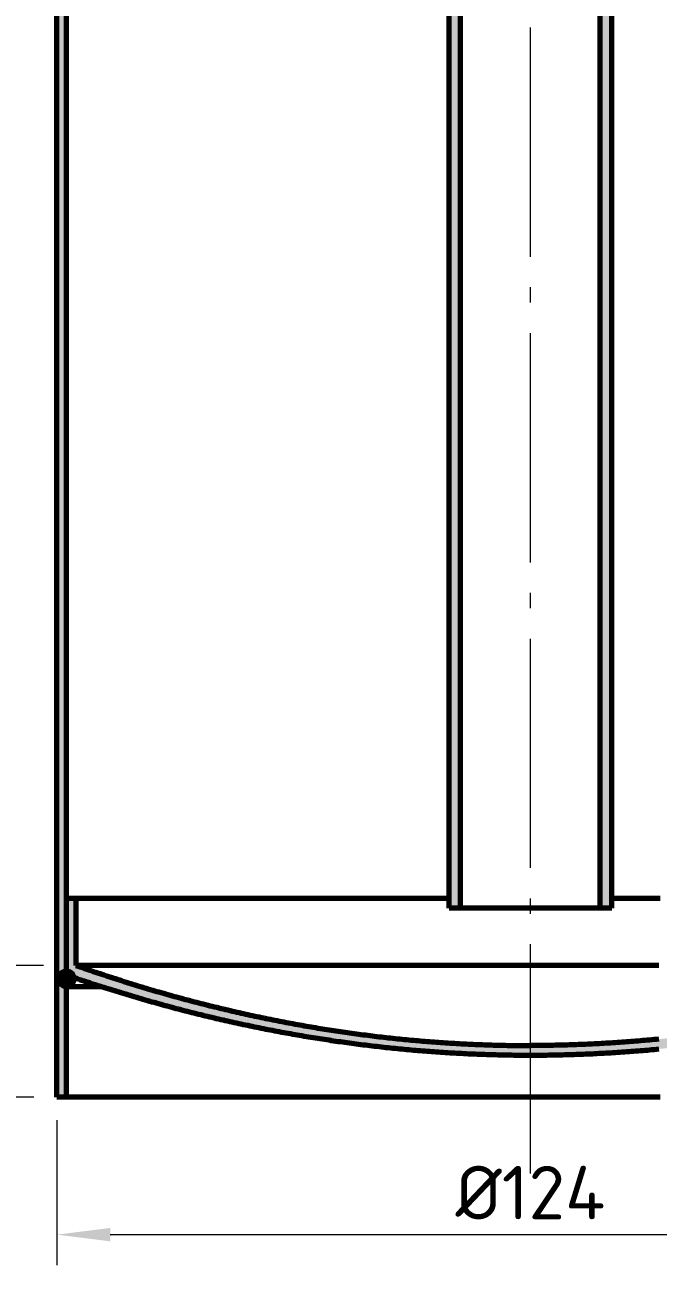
# Model space of a CAD drawing. Header units: millimetres. Extents: x 0 to 2382, y 0 to 420.
# Drawn here: x 730.9 to 772.4, y 117.6 to 198.8 of the extents above; entities that cross this region are included whole.
import ezdxf

# ---------------------------------------------------------------- set-up
doc = ezdxf.new("R2010")
doc.units = ezdxf.units.MM
doc.linetypes.add('IRAM-F-TRAZO-PUNTO', pattern=[20, 15, -2, 1, -2])
for name, color, linetype, lineweight in [('01-VISIBLE', 7, 'CONTINUOUS', 70), ('03-EJE', 1, 'IRAM-F-TRAZO-PUNTO', 18), ('04-COTA', 3, 'CONTINUOUS', 18), ('05-RAYADO', 8, 'CONTINUOUS', 18)]:
    doc.layers.add(name, color=color, linetype=linetype, lineweight=lineweight)
doc.styles.add('ISO3098', font='isocpeur.ttf')
doc.dimstyles.new('FLAMA-IRAM', dxfattribs={"dimtxt": 3.5, "dimasz": 3.5, "dimexe": 2, "dimexo": 1.5, "dimgap": 1, "dimtad": 1, "dimdec": 1, "dimtxsty": 'ISO3098', "dimblk": 'IRAM_FLECHA', "dimblk1": 'IRAM_FLECHA', "dimblk2": 'IRAM_FLECHA', "dimcen": 2.5, "dimclrd": 256, "dimclre": 256, "dimclrt": 256, "dimazin": 3, "dimtfac": 1, "dimtmove": 0, "dimatfit": 3, "dimlwd": 18, "dimlwe": 18})

# ---------------------------------------------------------------- blocks, each defined once
blk = doc.blocks.new('IRAM_FLECHA')
blk.add_solid([(0, 0), (-1, 0.125), (-1, -0.125)])

msp = doc.modelspace()

# ---------------------------------------------------------------- hatches: boundary and pattern name
at = {"layer": '05-RAYADO'}
h = msp.add_hatch(color=7, dxfattribs=at)
h.dxf.hatch_style = 1
h.paths.add_polyline_path([(759.425, 141), (758.675, 141), (758.675, 279.975), (759.425, 279.975)])
h = msp.add_hatch(color=7, dxfattribs=at)
h.dxf.hatch_style = 1
h.paths.add_polyline_path([(768.575, 279.975), (769.325, 279.975), (769.325, 141), (768.575, 141)])
h = msp.add_hatch(color=7, dxfattribs=at)
h.dxf.hatch_style = 1
h.paths.add_polyline_path([(733.625, 128.625), (733, 128.625), (733, 256.806), (733.625, 259.306), (733.625, 262.306), (734.25, 262.306), (734.25, 259.306), (733.625, 256.806)])
h = msp.add_hatch(color=7, dxfattribs=at)
h.dxf.hatch_style = 1
h.paths.add_polyline_path([(794.375, 136.625), (794.28, 136.592), (794.185, 136.56), (794.091, 136.527), (793.996, 136.495), (793.901, 136.462), (793.806, 136.43), (793.711, 136.398), (793.616, 136.366), (793.521, 136.334), (793.426, 136.302), (793.331, 136.27), (793.236, 136.239), (793.141, 136.207), (793.046, 136.176), (792.951, 136.144), (792.855, 136.113), (792.76, 136.082), (792.665, 136.05), (792.57, 136.019), (792.474, 135.989), (792.379, 135.958), (792.284, 135.927), (792.188, 135.896), (792.093, 135.866), (791.997, 135.835), (791.902, 135.805), (791.806, 135.775), (791.711, 135.744), (791.615, 135.714), (791.519, 135.684), (791.424, 135.654), (791.328, 135.625), (791.232, 135.595), (791.137, 135.565), (791.041, 135.536), (790.945, 135.506), (790.849, 135.477), (790.753, 135.448), (790.657, 135.419), (790.561, 135.389), (790.465, 135.361), (790.369, 135.332), (790.273, 135.303), (790.177, 135.274), (790.081, 135.246), (789.985, 135.217), (789.889, 135.189), (789.793, 135.161), (789.697, 135.132), (789.601, 135.104), (789.504, 135.076), (789.408, 135.048), (789.312, 135.021), (789.215, 134.993), (789.119, 134.965), (789.023, 134.938), (788.926, 134.91), (788.83, 134.883), (788.733, 134.856), (788.637, 134.829), (788.54, 134.802), (788.444, 134.775), (788.347, 134.748), (788.251, 134.721), (788.154, 134.695), (788.057, 134.668), (787.961, 134.642), (787.864, 134.616), (787.767, 134.589), (787.671, 134.563), (787.574, 134.537), (787.477, 134.511), (787.38, 134.485), (787.283, 134.46), (787.186, 134.434), (787.089, 134.409), (786.992, 134.383), (786.895, 134.358), (786.798, 134.333), (786.701, 134.307), (786.604, 134.282), (786.507, 134.258), (786.41, 134.233), (786.313, 134.208), (786.216, 134.183), (786.119, 134.159), (786.022, 134.134), (785.924, 134.11), (785.827, 134.086), (785.73, 134.062), (785.632, 134.038), (785.535, 134.014), (785.438, 133.99), (785.34, 133.966), (785.243, 133.943), (785.146, 133.919), (785.048, 133.896), (784.951, 133.873), (784.853, 133.849), (784.756, 133.826), (784.658, 133.803), (784.56, 133.78), (784.463, 133.758), (784.365, 133.735), (784.268, 133.712), (784.17, 133.69), (784.072, 133.668), (783.975, 133.645), (783.877, 133.623), (783.779, 133.601), (783.681, 133.579), (783.583, 133.557), (783.486, 133.535), (783.388, 133.514), (783.29, 133.492), (783.192, 133.471), (783.094, 133.45), (782.996, 133.428), (782.898, 133.407), (782.8, 133.386), (782.702, 133.365), (782.604, 133.344), (782.506, 133.324), (782.408, 133.303), (782.31, 133.283), (782.212, 133.262), (782.113, 133.242), (782.015, 133.222), (781.917, 133.202), (781.819, 133.182), (781.721, 133.162), (781.622, 133.142), (781.524, 133.122), (781.426, 133.103), (781.328, 133.083), (781.229, 133.064), (781.131, 133.045), (781.032, 133.026), (780.934, 133.007), (780.836, 132.988), (780.737, 132.969), (780.639, 132.95), (780.54, 132.932), (780.442, 132.913), (780.343, 132.895), (780.245, 132.877), (780.146, 132.858), (780.047, 132.84), (779.949, 132.822), (779.85, 132.805), (779.752, 132.787), (779.653, 132.769), (779.554, 132.752), (779.456, 132.734), (779.357, 132.717), (779.258, 132.7), (779.159, 132.683), (779.061, 132.666), (778.962, 132.649), (778.863, 132.632), (778.764, 132.615), (778.665, 132.599), (778.566, 132.582), (778.468, 132.566), (778.369, 132.55), (778.27, 132.534), (778.171, 132.518), (778.072, 132.502), (777.973, 132.486), (777.874, 132.47), (777.775, 132.455), (777.676, 132.439), (777.577, 132.424), (777.478, 132.409), (777.379, 132.393), (777.28, 132.378), (777.18, 132.364), (777.081, 132.349), (776.982, 132.334), (776.883, 132.319), (776.784, 132.305), (776.685, 132.291), (776.585, 132.276), (776.486, 132.262), (776.387, 132.248), (776.288, 132.234), (776.188, 132.22), (776.089, 132.207), (775.99, 132.193), (775.891, 132.18), (775.791, 132.166), (775.692, 132.153), (775.593, 132.14), (775.493, 132.127), (775.394, 132.114), (775.294, 132.101), (775.195, 132.088), (775.096, 132.076), (774.996, 132.063), (774.897, 132.051), (774.797, 132.038), (774.698, 132.026), (774.598, 132.014), (774.499, 132.002), (774.399, 131.99), (774.3, 131.979), (774.2, 131.967), (774.101, 131.956), (774.001, 131.944), (773.901, 131.933), (773.802, 131.922), (773.702, 131.911), (773.603, 131.9), (773.503, 131.889), (773.403, 131.878), (773.304, 131.868), (773.204, 131.857), (773.104, 131.847), (773.005, 131.836), (772.905, 131.826), (772.805, 131.816), (772.705, 131.806), (772.606, 131.796), (772.506, 131.787), (772.406, 131.777), (772.306, 131.768), (772.207, 131.758), (772.107, 131.749), (772.007, 131.74), (771.907, 131.731), (771.807, 131.722), (771.707, 131.713), (771.608, 131.704), (771.508, 131.696), (771.408, 131.687), (771.308, 131.679), (771.208, 131.671), (771.108, 131.663), (771.008, 131.654), (770.908, 131.647), (770.808, 131.639), (770.709, 131.631), (770.609, 131.624), (770.509, 131.616), (770.409, 131.609), (770.309, 131.601), (770.209, 131.594), (770.109, 131.587), (770.009, 131.58), (769.909, 131.574), (769.809, 131.567), (769.709, 131.56), (769.609, 131.554), (769.509, 131.548), (769.409, 131.541), (769.309, 131.535), (769.209, 131.529), (769.109, 131.524), (769.009, 131.518), (768.908, 131.512), (768.808, 131.507), (768.708, 131.501), (768.608, 131.496), (768.508, 131.491), (768.408, 131.486), (768.308, 131.481), (768.208, 131.476), (768.108, 131.471), (768.008, 131.466), (767.907, 131.462), (767.807, 131.457), (767.707, 131.453), (767.607, 131.449), (767.507, 131.445), (767.407, 131.441), (767.307, 131.437), (767.206, 131.434), (767.106, 131.43), (767.006, 131.426), (766.906, 131.423), (766.806, 131.42), (766.706, 131.417), (766.605, 131.414), (766.505, 131.411), (766.405, 131.408), (766.305, 131.405), (766.205, 131.403), (766.105, 131.4), (766.004, 131.398), (765.904, 131.396), (765.804, 131.394), (765.704, 131.392), (765.604, 131.39), (765.503, 131.388), (765.403, 131.386), (765.303, 131.385), (765.203, 131.383), (765.102, 131.382), (765.002, 131.381), (764.902, 131.38), (764.802, 131.379), (764.702, 131.378), (764.601, 131.377), (764.501, 131.376), (764.401, 131.376), (764.301, 131.376), (764.2, 131.375), (764.1, 131.375), (764, 131.375), (763.9, 131.375), (763.8, 131.375), (763.699, 131.376), (763.599, 131.376), (763.499, 131.376), (763.399, 131.377), (763.298, 131.378), (763.198, 131.379), (763.098, 131.38), (762.998, 131.381), (762.898, 131.382), (762.797, 131.383), (762.697, 131.385), (762.597, 131.386), (762.497, 131.388), (762.396, 131.39), (762.296, 131.392), (762.196, 131.394), (762.096, 131.396), (761.996, 131.398), (761.895, 131.4), (761.795, 131.403), (761.695, 131.405), (761.595, 131.408), (761.495, 131.411), (761.395, 131.414), (761.294, 131.417), (761.194, 131.42), (761.094, 131.423), (760.994, 131.426), (760.894, 131.43), (760.794, 131.434), (760.693, 131.437), (760.593, 131.441), (760.493, 131.445), (760.393, 131.449), (760.293, 131.453), (760.193, 131.457), (760.093, 131.462), (759.992, 131.466), (759.892, 131.471), (759.792, 131.476), (759.692, 131.481), (759.592, 131.486), (759.492, 131.491), (759.392, 131.496), (759.292, 131.501), (759.192, 131.507), (759.092, 131.512), (758.991, 131.518), (758.891, 131.524), (758.791, 131.529), (758.691, 131.535), (758.591, 131.541), (758.491, 131.548), (758.391, 131.554), (758.291, 131.56), (758.191, 131.567), (758.091, 131.574), (757.991, 131.58), (757.891, 131.587), (757.791, 131.594), (757.691, 131.601), (757.591, 131.609), (757.491, 131.616), (757.391, 131.624), (757.291, 131.631), (757.192, 131.639), (757.092, 131.647), (756.992, 131.654), (756.892, 131.663), (756.792, 131.671), (756.692, 131.679), (756.592, 131.687), (756.492, 131.696), (756.392, 131.704), (756.293, 131.713), (756.193, 131.722), (756.093, 131.731), (755.993, 131.74), (755.893, 131.749), (755.793, 131.758), (755.694, 131.768), (755.594, 131.777), (755.494, 131.787), (755.394, 131.796), (755.295, 131.806), (755.195, 131.816), (755.095, 131.826), (754.995, 131.836), (754.896, 131.847), (754.796, 131.857), (754.696, 131.868), (754.597, 131.878), (754.497, 131.889), (754.397, 131.9), (754.298, 131.911), (754.198, 131.922), (754.099, 131.933), (753.999, 131.944), (753.899, 131.956), (753.8, 131.967), (753.7, 131.979), (753.601, 131.99), (753.501, 132.002), (753.402, 132.014), (753.302, 132.026), (753.203, 132.038), (753.103, 132.051), (753.004, 132.063), (752.904, 132.076), (752.805, 132.088), (752.706, 132.101), (752.606, 132.114), (752.507, 132.127), (752.407, 132.14), (752.308, 132.153), (752.209, 132.166), (752.109, 132.18), (752.01, 132.193), (751.911, 132.207), (751.812, 132.22), (751.712, 132.234), (751.613, 132.248), (751.514, 132.262), (751.415, 132.276), (751.315, 132.291), (751.216, 132.305), (751.117, 132.319), (751.018, 132.334), (750.919, 132.349), (750.82, 132.364), (750.72, 132.378), (750.621, 132.393), (750.522, 132.409), (750.423, 132.424), (750.324, 132.439), (750.225, 132.455), (750.126, 132.47), (750.027, 132.486), (749.928, 132.502), (749.829, 132.518), (749.73, 132.534), (749.631, 132.55), (749.532, 132.566), (749.434, 132.582), (749.335, 132.599), (749.236, 132.615), (749.137, 132.632), (749.038, 132.649), (748.939, 132.666), (748.841, 132.683), (748.742, 132.7), (748.643, 132.717), (748.544, 132.734), (748.446, 132.752), (748.347, 132.769), (748.248, 132.787), (748.15, 132.805), (748.051, 132.822), (747.953, 132.84), (747.854, 132.858), (747.755, 132.877), (747.657, 132.895), (747.558, 132.913), (747.46, 132.932), (747.361, 132.95), (747.263, 132.969), (747.164, 132.988), (747.066, 133.007), (746.968, 133.026), (746.869, 133.045), (746.771, 133.064), (746.672, 133.083), (746.574, 133.103), (746.476, 133.122), (746.378, 133.142), (746.279, 133.162), (746.181, 133.182), (746.083, 133.202), (745.985, 133.222), (745.887, 133.242), (745.788, 133.262), (745.69, 133.283), (745.592, 133.303), (745.494, 133.324), (745.396, 133.344), (745.298, 133.365), (745.2, 133.386), (745.102, 133.407), (745.004, 133.428), (744.906, 133.45), (744.808, 133.471), (744.71, 133.492), (744.612, 133.514), (744.514, 133.535), (744.417, 133.557), (744.319, 133.579), (744.221, 133.601), (744.123, 133.623), (744.025, 133.645), (743.928, 133.668), (743.83, 133.69), (743.732, 133.712), (743.635, 133.735), (743.537, 133.758), (743.44, 133.78), (743.342, 133.803), (743.244, 133.826), (743.147, 133.849), (743.049, 133.873), (742.952, 133.896), (742.854, 133.919), (742.757, 133.943), (742.66, 133.966), (742.562, 133.99), (742.465, 134.014), (742.368, 134.038), (742.27, 134.062), (742.173, 134.086), (742.076, 134.11), (741.978, 134.134), (741.881, 134.159), (741.784, 134.183), (741.687, 134.208), (741.59, 134.233), (741.493, 134.258), (741.396, 134.282), (741.299, 134.307), (741.202, 134.333), (741.105, 134.358), (741.008, 134.383), (740.911, 134.409), (740.814, 134.434), (740.717, 134.46), (740.62, 134.485), (740.523, 134.511), (740.426, 134.537), (740.329, 134.563), (740.233, 134.589), (740.136, 134.616), (740.039, 134.642), (739.943, 134.668), (739.846, 134.695), (739.749, 134.721), (739.653, 134.748), (739.556, 134.775), (739.46, 134.802), (739.363, 134.829), (739.267, 134.856), (739.17, 134.883), (739.074, 134.91), (738.977, 134.938), (738.881, 134.965), (738.785, 134.993), (738.688, 135.021), (738.592, 135.048), (738.496, 135.076), (738.399, 135.104), (738.303, 135.132), (738.207, 135.161), (738.111, 135.189), (738.015, 135.217), (737.919, 135.246), (737.823, 135.274), (737.727, 135.303), (737.631, 135.332), (737.535, 135.361), (737.439, 135.389), (737.343, 135.419), (737.247, 135.448), (737.151, 135.477), (737.055, 135.506), (736.959, 135.536), (736.863, 135.565), (736.768, 135.595), (736.672, 135.625), (736.576, 135.654), (736.481, 135.684), (736.385, 135.714), (736.289, 135.744), (736.194, 135.775), (736.098, 135.805), (736.003, 135.835), (735.907, 135.866), (735.812, 135.896), (735.716, 135.927), (735.621, 135.958), (735.526, 135.989), (735.43, 136.019), (735.335, 136.05), (735.24, 136.082), (735.145, 136.113), (735.049, 136.144), (734.954, 136.176), (734.859, 136.207), (734.764, 136.239), (734.669, 136.27), (734.574, 136.302), (734.479, 136.334), (734.384, 136.366), (734.289, 136.398), (734.194, 136.43), (734.099, 136.462), (734.004, 136.495), (733.909, 136.527), (733.815, 136.56), (733.72, 136.592), (733.625, 136.625), (733.625, 141.625), (734.25, 141.625), (734.25, 137.25), (734.344, 137.217), (734.439, 137.183), (734.534, 137.15), (734.628, 137.117), (734.723, 137.084), (734.817, 137.052), (734.912, 137.019), (735.007, 136.986), (735.102, 136.954), (735.196, 136.921), (735.291, 136.889), (735.386, 136.857), (735.481, 136.825), (735.576, 136.792), (735.671, 136.76), (735.766, 136.729), (735.861, 136.697), (735.956, 136.665), (736.051, 136.634), (736.146, 136.602), (736.241, 136.571), (736.336, 136.539), (736.432, 136.508), (736.527, 136.477), (736.622, 136.446), (736.717, 136.415), (736.813, 136.384), (736.908, 136.354), (737.004, 136.323), (737.099, 136.293), (737.194, 136.262), (737.29, 136.232), (737.385, 136.202), (737.481, 136.172), (737.577, 136.142), (737.672, 136.112), (737.768, 136.082), (737.863, 136.052), (737.959, 136.022), (738.055, 135.993), (738.151, 135.964), (738.246, 135.934), (738.342, 135.905), (738.438, 135.876), (738.534, 135.847), (738.63, 135.818), (738.726, 135.789), (738.822, 135.76), (738.918, 135.732), (739.014, 135.703), (739.11, 135.675), (739.206, 135.646), (739.302, 135.618), (739.398, 135.59), (739.495, 135.562), (739.591, 135.534), (739.687, 135.506), (739.783, 135.479), (739.88, 135.451), (739.976, 135.424), (740.072, 135.396), (740.169, 135.369), (740.265, 135.342), (740.362, 135.315), (740.458, 135.288), (740.555, 135.261), (740.651, 135.234), (740.748, 135.207), (740.844, 135.181), (740.941, 135.154), (741.038, 135.128), (741.134, 135.101), (741.231, 135.075), (741.328, 135.049), (741.424, 135.023), (741.521, 134.997), (741.618, 134.972), (741.715, 134.946), (741.812, 134.92), (741.909, 134.895), (742.006, 134.87), (742.103, 134.844), (742.2, 134.819), (742.297, 134.794), (742.394, 134.769), (742.491, 134.744), (742.588, 134.72), (742.685, 134.695), (742.782, 134.671), (742.879, 134.646), (742.976, 134.622), (743.074, 134.598), (743.171, 134.574), (743.268, 134.55), (743.365, 134.526), (743.463, 134.502), (743.56, 134.478), (743.657, 134.455), (743.755, 134.431), (743.852, 134.408), (743.95, 134.385), (744.047, 134.362), (744.145, 134.338), (744.242, 134.316), (744.34, 134.293), (744.437, 134.27), (744.535, 134.247), (744.633, 134.225), (744.73, 134.203), (744.828, 134.18), (744.926, 134.158), (745.023, 134.136), (745.121, 134.114), (745.219, 134.092), (745.317, 134.071), (745.415, 134.049), (745.512, 134.027), (745.61, 134.006), (745.708, 133.985), (745.806, 133.964), (745.904, 133.942), (746.002, 133.921), (746.1, 133.901), (746.198, 133.88), (746.296, 133.859), (746.394, 133.839), (746.492, 133.818), (746.59, 133.798), (746.688, 133.778), (746.787, 133.758), (746.885, 133.738), (746.983, 133.718), (747.081, 133.698), (747.179, 133.678), (747.278, 133.659), (747.376, 133.639), (747.474, 133.62), (747.573, 133.601), (747.671, 133.582), (747.769, 133.563), (747.868, 133.544), (747.966, 133.525), (748.065, 133.506), (748.163, 133.488), (748.261, 133.469), (748.36, 133.451), (748.458, 133.433), (748.557, 133.415), (748.656, 133.397), (748.754, 133.379), (748.853, 133.361), (748.951, 133.343), (749.05, 133.326), (749.149, 133.308), (749.247, 133.291), (749.346, 133.274), (749.445, 133.257), (749.543, 133.24), (749.642, 133.223), (749.741, 133.206), (749.84, 133.189), (749.939, 133.173), (750.037, 133.156), (750.136, 133.14), (750.235, 133.124), (750.334, 133.108), (750.433, 133.092), (750.532, 133.076), (750.631, 133.06), (750.73, 133.045), (750.829, 133.029), (750.928, 133.014), (751.027, 132.998), (751.126, 132.983), (751.225, 132.968), (751.324, 132.953), (751.423, 132.938), (751.522, 132.924), (751.621, 132.909), (751.72, 132.894), (751.819, 132.88), (751.919, 132.866), (752.018, 132.852), (752.117, 132.838), (752.216, 132.824), (752.315, 132.81), (752.415, 132.796), (752.514, 132.783), (752.613, 132.769), (752.713, 132.756), (752.812, 132.743), (752.911, 132.729), (753.011, 132.716), (753.11, 132.703), (753.209, 132.691), (753.309, 132.678), (753.408, 132.665), (753.507, 132.653), (753.607, 132.641), (753.706, 132.629), (753.806, 132.616), (753.905, 132.604), (754.005, 132.593), (754.104, 132.581), (754.204, 132.569), (754.303, 132.558), (754.403, 132.546), (754.502, 132.535), (754.602, 132.524), (754.701, 132.513), (754.801, 132.502), (754.901, 132.491), (755, 132.48), (755.1, 132.47), (755.2, 132.459), (755.299, 132.449), (755.399, 132.439), (755.499, 132.429), (755.598, 132.419), (755.698, 132.409), (755.798, 132.399), (755.897, 132.389), (755.997, 132.38), (756.097, 132.371), (756.197, 132.361), (756.296, 132.352), (756.396, 132.343), (756.496, 132.334), (756.596, 132.325), (756.695, 132.316), (756.795, 132.308), (756.895, 132.299), (756.995, 132.291), (757.095, 132.283), (757.195, 132.275), (757.295, 132.267), (757.394, 132.259), (757.494, 132.251), (757.594, 132.243), (757.694, 132.236), (757.794, 132.228), (757.894, 132.221), (757.994, 132.214), (758.094, 132.207), (758.194, 132.2), (758.294, 132.193), (758.394, 132.186), (758.494, 132.18), (758.594, 132.173), (758.694, 132.167), (758.794, 132.161), (758.894, 132.155), (758.994, 132.149), (759.094, 132.143), (759.194, 132.137), (759.294, 132.131), (759.394, 132.126), (759.494, 132.12), (759.594, 132.115), (759.694, 132.11), (759.794, 132.105), (759.894, 132.1), (759.994, 132.095), (760.094, 132.091), (760.194, 132.086), (760.294, 132.081), (760.394, 132.077), (760.494, 132.073), (760.595, 132.069), (760.695, 132.065), (760.795, 132.061), (760.895, 132.057), (760.995, 132.054), (761.095, 132.05), (761.195, 132.047), (761.295, 132.043), (761.396, 132.04), (761.496, 132.037), (761.596, 132.034), (761.696, 132.031), (761.796, 132.029), (761.896, 132.026), (761.996, 132.024), (762.097, 132.021), (762.197, 132.019), (762.297, 132.017), (762.397, 132.015), (762.497, 132.013), (762.597, 132.012), (762.698, 132.01), (762.798, 132.009), (762.898, 132.007), (762.998, 132.006), (763.098, 132.005), (763.199, 132.004), (763.299, 132.003), (763.399, 132.002), (763.499, 132.001), (763.599, 132.001), (763.699, 132.001), (763.8, 132), (763.9, 132), (764, 132), (764.1, 132), (764.2, 132), (764.301, 132.001), (764.401, 132.001), (764.501, 132.001), (764.601, 132.002), (764.701, 132.003), (764.801, 132.004), (764.902, 132.005), (765.002, 132.006), (765.102, 132.007), (765.202, 132.009), (765.302, 132.01), (765.403, 132.012), (765.503, 132.013), (765.603, 132.015), (765.703, 132.017), (765.803, 132.019), (765.903, 132.021), (766.004, 132.024), (766.104, 132.026), (766.204, 132.029), (766.304, 132.031), (766.404, 132.034), (766.504, 132.037), (766.604, 132.04), (766.705, 132.043), (766.805, 132.047), (766.905, 132.05), (767.005, 132.054), (767.105, 132.057), (767.205, 132.061), (767.305, 132.065), (767.405, 132.069), (767.506, 132.073), (767.606, 132.077), (767.706, 132.081), (767.806, 132.086), (767.906, 132.091), (768.006, 132.095), (768.106, 132.1), (768.206, 132.105), (768.306, 132.11), (768.406, 132.115), (768.506, 132.12), (768.606, 132.126), (768.706, 132.131), (768.806, 132.137), (768.906, 132.143), (769.006, 132.149), (769.106, 132.155), (769.206, 132.161), (769.306, 132.167), (769.406, 132.173), (769.506, 132.18), (769.606, 132.186), (769.706, 132.193), (769.806, 132.2), (769.906, 132.207), (770.006, 132.214), (770.106, 132.221), (770.206, 132.228), (770.306, 132.236), (770.406, 132.243), (770.506, 132.251), (770.606, 132.259), (770.705, 132.267), (770.805, 132.275), (770.905, 132.283), (771.005, 132.291), (771.105, 132.299), (771.205, 132.308), (771.305, 132.316), (771.404, 132.325), (771.504, 132.334), (771.604, 132.343), (771.704, 132.352), (771.803, 132.361), (771.903, 132.371), (772.003, 132.38), (772.103, 132.389), (772.202, 132.399), (772.302, 132.409), (772.402, 132.419), (772.501, 132.429), (772.601, 132.439), (772.701, 132.449), (772.8, 132.459), (772.9, 132.47), (773, 132.48), (773.099, 132.491), (773.199, 132.502), (773.299, 132.513), (773.398, 132.524), (773.498, 132.535), (773.597, 132.546), (773.697, 132.558), (773.796, 132.569), (773.896, 132.581), (773.995, 132.593), (774.095, 132.604), (774.194, 132.616), (774.294, 132.629), (774.393, 132.641), (774.493, 132.653), (774.592, 132.665), (774.691, 132.678), (774.791, 132.691), (774.89, 132.703), (774.989, 132.716), (775.089, 132.729), (775.188, 132.743), (775.287, 132.756), (775.387, 132.769), (775.486, 132.783), (775.585, 132.796), (775.685, 132.81), (775.784, 132.824), (775.883, 132.838), (775.982, 132.852), (776.081, 132.866), (776.181, 132.88), (776.28, 132.894), (776.379, 132.909), (776.478, 132.924), (776.577, 132.938), (776.676, 132.953), (776.775, 132.968), (776.874, 132.983), (776.973, 132.998), (777.072, 133.014), (777.171, 133.029), (777.27, 133.045), (777.369, 133.06), (777.468, 133.076), (777.567, 133.092), (777.666, 133.108), (777.765, 133.124), (777.864, 133.14), (777.963, 133.156), (778.061, 133.173), (778.16, 133.189), (778.259, 133.206), (778.358, 133.223), (778.457, 133.24), (778.555, 133.257), (778.654, 133.274), (778.753, 133.291), (778.851, 133.308), (778.95, 133.326), (779.049, 133.343), (779.147, 133.361), (779.246, 133.379), (779.344, 133.397), (779.443, 133.415), (779.542, 133.433), (779.64, 133.451), (779.739, 133.469), (779.837, 133.488), (779.935, 133.506), (780.034, 133.525), (780.132, 133.544), (780.231, 133.563), (780.329, 133.582), (780.427, 133.601), (780.526, 133.62), (780.624, 133.639), (780.722, 133.659), (780.821, 133.678), (780.919, 133.698), (781.017, 133.718), (781.115, 133.738), (781.213, 133.758), (781.312, 133.778), (781.41, 133.798), (781.508, 133.818), (781.606, 133.839), (781.704, 133.859), (781.802, 133.88), (781.9, 133.901), (781.998, 133.921), (782.096, 133.942), (782.194, 133.964), (782.292, 133.985), (782.39, 134.006), (782.488, 134.027), (782.585, 134.049), (782.683, 134.071), (782.781, 134.092), (782.879, 134.114), (782.977, 134.136), (783.074, 134.158), (783.172, 134.18), (783.27, 134.203), (783.367, 134.225), (783.465, 134.247), (783.563, 134.27), (783.66, 134.293), (783.758, 134.316), (783.855, 134.338), (783.953, 134.362), (784.05, 134.385), (784.148, 134.408), (784.245, 134.431), (784.343, 134.455), (784.44, 134.478), (784.537, 134.502), (784.635, 134.526), (784.732, 134.55), (784.829, 134.574), (784.926, 134.598), (785.024, 134.622), (785.121, 134.646), (785.218, 134.671), (785.315, 134.695), (785.412, 134.72), (785.509, 134.744), (785.606, 134.769), (785.703, 134.794), (785.8, 134.819), (785.897, 134.844), (785.994, 134.87), (786.091, 134.895), (786.188, 134.92), (786.285, 134.946), (786.382, 134.972), (786.479, 134.997), (786.576, 135.023), (786.672, 135.049), (786.769, 135.075), (786.866, 135.101), (786.962, 135.128), (787.059, 135.154), (787.156, 135.181), (787.252, 135.207), (787.349, 135.234), (787.445, 135.261), (787.542, 135.288), (787.638, 135.315), (787.735, 135.342), (787.831, 135.369), (787.928, 135.396), (788.024, 135.424), (788.12, 135.451), (788.217, 135.479), (788.313, 135.506), (788.409, 135.534), (788.505, 135.562), (788.602, 135.59), (788.698, 135.618), (788.794, 135.646), (788.89, 135.675), (788.986, 135.703), (789.082, 135.732), (789.178, 135.76), (789.274, 135.789), (789.37, 135.818), (789.466, 135.847), (789.562, 135.876), (789.658, 135.905), (789.754, 135.934), (789.849, 135.964), (789.945, 135.993), (790.041, 136.022), (790.137, 136.052), (790.232, 136.082), (790.328, 136.112), (790.423, 136.142), (790.519, 136.172), (790.615, 136.202), (790.71, 136.232), (790.806, 136.262), (790.901, 136.293), (790.996, 136.323), (791.092, 136.354), (791.187, 136.384), (791.283, 136.415), (791.378, 136.446), (791.473, 136.477), (791.568, 136.508), (791.664, 136.539), (791.759, 136.571), (791.854, 136.602), (791.949, 136.634), (792.044, 136.665), (792.139, 136.697), (792.234, 136.729), (792.329, 136.76), (792.424, 136.792), (792.519, 136.825), (792.614, 136.857), (792.709, 136.889), (792.804, 136.921), (792.898, 136.954), (792.993, 136.986), (793.088, 137.019), (793.183, 137.052), (793.277, 137.084), (793.372, 137.117), (793.466, 137.15), (793.561, 137.183), (793.656, 137.217), (793.75, 137.25), (793.75, 141.625), (794.375, 141.625)])
h = msp.add_hatch(color=7, dxfattribs=at)
h.dxf.hatch_style = 1
h.paths.add_polyline_path([(733.125, 136.375), (733.135, 136.476), (733.166, 136.572), (733.215, 136.661), (733.281, 136.737), (733.361, 136.799), (733.451, 136.844), (733.549, 136.869), (733.65, 136.874), (733.75, 136.859), (733.845, 136.824), (733.931, 136.77), (734.004, 136.701), (734.062, 136.618), (734.102, 136.525), (734.122, 136.426), (734.122, 136.324), (734.102, 136.225), (734.062, 136.132), (734.004, 136.049), (733.931, 135.98), (733.845, 135.926), (733.75, 135.891), (733.65, 135.876), (733.549, 135.881), (733.451, 135.906), (733.361, 135.951), (733.281, 136.013), (733.215, 136.089), (733.166, 136.178), (733.135, 136.274)])

# ---------------------------------------------------------------- linework, layer by layer
at = {"layer": '01-VISIBLE'}
for p, q in [((758.675, 141), (758.675, 279.975)), ((759.425, 141), (759.425, 279.975)), ((768.575, 141), (768.575, 279.975)), ((769.325, 141), (769.325, 279.975)), ((733, 128.625), (733, 256.806)), ((733.625, 128.625), (733.625, 256.806)), ((734.25, 141.625), (733.625, 141.625)), ((733.625, 136.625), (733.625, 141.625)), ((734.25, 141.625), (734.25, 137.25)), ((759.425, 141), (758.675, 141)), ((769.325, 141), (768.575, 141)), ((733.625, 128.625), (733, 128.625))]:
    msp.add_line(p, q, dxfattribs=at)
for points in [[(758.675, 141.625), (758.524, 141.625), (758.373, 141.625), (758.223, 141.625), (758.072, 141.625), (757.921, 141.625), (757.77, 141.625), (757.62, 141.625), (757.469, 141.625), (757.318, 141.625), (757.167, 141.625), (757.017, 141.625), (756.866, 141.625), (756.715, 141.625), (756.564, 141.625), (756.413, 141.625), (756.263, 141.625), (756.112, 141.625), (755.961, 141.625), (755.81, 141.625), (755.66, 141.625), (755.509, 141.625), (755.358, 141.625), (755.207, 141.625), (755.056, 141.625), (754.906, 141.625), (754.755, 141.625), (754.604, 141.625), (754.453, 141.625), (754.303, 141.625), (754.152, 141.625), (754.001, 141.625), (753.85, 141.625), (753.7, 141.625), (753.549, 141.625), (753.398, 141.625), (753.247, 141.625), (753.096, 141.625), (752.946, 141.625), (752.795, 141.625), (752.644, 141.625), (752.493, 141.625), (752.343, 141.625), (752.192, 141.625), (752.041, 141.625), (751.89, 141.625), (751.74, 141.625), (751.589, 141.625), (751.438, 141.625), (751.287, 141.625), (751.136, 141.625), (750.986, 141.625), (750.835, 141.625), (750.684, 141.625), (750.533, 141.625), (750.383, 141.625), (750.232, 141.625), (750.081, 141.625), (749.93, 141.625), (749.779, 141.625), (749.629, 141.625), (749.478, 141.625), (749.327, 141.625), (749.176, 141.625), (749.026, 141.625), (748.875, 141.625), (748.724, 141.625), (748.573, 141.625), (748.423, 141.625), (748.272, 141.625), (748.121, 141.625), (747.97, 141.625), (747.819, 141.625), (747.669, 141.625), (747.518, 141.625), (747.367, 141.625), (747.216, 141.625), (747.066, 141.625), (746.915, 141.625), (746.764, 141.625), (746.613, 141.625), (746.462, 141.625), (746.312, 141.625), (746.161, 141.625), (746.01, 141.625), (745.859, 141.625), (745.709, 141.625), (745.558, 141.625), (745.407, 141.625), (745.256, 141.625), (745.106, 141.625), (744.955, 141.625), (744.804, 141.625), (744.653, 141.625), (744.502, 141.625), (744.352, 141.625), (744.201, 141.625), (744.05, 141.625), (743.899, 141.625), (743.749, 141.625), (743.598, 141.625), (743.447, 141.625), (743.296, 141.625), (743.146, 141.625), (742.995, 141.625), (742.844, 141.625), (742.693, 141.625), (742.542, 141.625), (742.392, 141.625), (742.241, 141.625), (742.09, 141.625), (741.939, 141.625), (741.789, 141.625), (741.638, 141.625), (741.487, 141.625), (741.336, 141.625), (741.185, 141.625), (741.035, 141.625), (740.884, 141.625), (740.733, 141.625), (740.582, 141.625), (740.432, 141.625), (740.281, 141.625), (740.13, 141.625), (739.979, 141.625), (739.829, 141.625), (739.678, 141.625), (739.527, 141.625), (739.376, 141.625), (739.225, 141.625), (739.075, 141.625), (738.924, 141.625), (738.773, 141.625), (738.622, 141.625), (738.472, 141.625), (738.321, 141.625), (738.17, 141.625), (738.019, 141.625), (737.869, 141.625), (737.718, 141.625), (737.567, 141.625), (737.416, 141.625), (737.265, 141.625), (737.115, 141.625), (736.964, 141.625), (736.813, 141.625), (736.662, 141.625), (736.512, 141.625), (736.361, 141.625), (736.21, 141.625), (736.059, 141.625), (735.908, 141.625), (735.758, 141.625), (735.607, 141.625), (735.456, 141.625), (735.305, 141.625), (735.155, 141.625), (735.004, 141.625), (734.853, 141.625), (734.702, 141.625), (734.552, 141.625), (734.401, 141.625), (734.25, 141.625)], [(772.491, 141.625), (772.34, 141.625), (772.19, 141.625), (772.039, 141.625), (771.888, 141.625), (771.737, 141.625), (771.587, 141.625), (771.436, 141.625), (771.285, 141.625), (771.134, 141.625), (770.983, 141.625), (770.833, 141.625), (770.682, 141.625), (770.531, 141.625), (770.38, 141.625), (770.23, 141.625), (770.079, 141.625), (769.928, 141.625), (769.777, 141.625), (769.627, 141.625), (769.476, 141.625), (769.325, 141.625)], [(768.575, 141), (768.425, 141), (768.275, 141), (768.125, 141), (767.975, 141), (767.825, 141), (767.675, 141), (767.525, 141), (767.375, 141), (767.225, 141), (767.075, 141), (766.925, 141), (766.775, 141), (766.625, 141), (766.475, 141), (766.325, 141), (766.175, 141), (766.025, 141), (765.875, 141), (765.725, 141), (765.575, 141), (765.425, 141), (765.275, 141), (765.125, 141), (764.975, 141), (764.825, 141), (764.675, 141), (764.525, 141), (764.375, 141), (764.225, 141), (764.075, 141), (763.925, 141), (763.775, 141), (763.625, 141), (763.475, 141), (763.325, 141), (763.175, 141), (763.025, 141), (762.875, 141), (762.725, 141), (762.575, 141), (762.425, 141), (762.275, 141), (762.125, 141), (761.975, 141), (761.825, 141), (761.675, 141), (761.525, 141), (761.375, 141), (761.225, 141), (761.075, 141), (760.925, 141), (760.775, 141), (760.625, 141), (760.475, 141), (760.325, 141), (760.175, 141), (760.025, 141), (759.875, 141), (759.725, 141), (759.575, 141), (759.425, 141)], [(734.25, 137.25), (734.392, 137.2), (734.534, 137.15), (734.675, 137.101), (734.817, 137.052), (734.959, 137.003), (735.102, 136.954), (735.244, 136.905), (735.386, 136.857), (735.528, 136.808), (735.671, 136.76), (735.813, 136.713), (735.956, 136.665), (736.099, 136.618), (736.241, 136.571), (736.384, 136.524), (736.527, 136.477), (736.67, 136.431), (736.813, 136.384), (736.956, 136.338), (737.099, 136.293), (737.242, 136.247), (737.385, 136.202), (737.529, 136.157), (737.672, 136.112), (737.816, 136.067), (737.959, 136.022), (738.103, 135.978), (738.246, 135.934), (738.39, 135.89), (738.534, 135.847), (738.678, 135.803), (738.822, 135.76), (738.966, 135.717), (739.11, 135.675), (739.254, 135.632), (739.398, 135.59), (739.543, 135.548), (739.687, 135.506), (739.832, 135.465), (739.976, 135.424), (740.121, 135.382), (740.265, 135.342), (740.41, 135.301), (740.555, 135.261), (740.699, 135.22), (740.844, 135.181), (740.989, 135.141), (741.134, 135.101), (741.279, 135.062), (741.424, 135.023), (741.57, 134.984), (741.715, 134.946), (741.86, 134.908), (742.006, 134.87), (742.151, 134.832), (742.297, 134.794), (742.442, 134.757), (742.588, 134.72), (742.733, 134.683), (742.879, 134.646), (743.025, 134.61), (743.171, 134.574), (743.317, 134.538), (743.463, 134.502), (743.609, 134.466), (743.755, 134.431), (743.901, 134.396), (744.047, 134.362), (744.194, 134.327), (744.34, 134.293), (744.486, 134.259), (744.633, 134.225), (744.779, 134.191), (744.926, 134.158), (745.072, 134.125), (745.219, 134.092), (745.366, 134.06), (745.512, 134.027), (745.659, 133.995), (745.806, 133.964), (745.953, 133.932), (746.1, 133.901), (746.247, 133.87), (746.394, 133.839), (746.541, 133.808), (746.688, 133.778), (746.836, 133.748), (746.983, 133.718), (747.13, 133.688), (747.278, 133.659), (747.425, 133.63), (747.573, 133.601), (747.72, 133.572), (747.868, 133.544), (748.015, 133.516), (748.163, 133.488), (748.311, 133.46), (748.458, 133.433), (748.606, 133.406), (748.754, 133.379), (748.902, 133.352), (749.05, 133.326), (749.198, 133.3), (749.346, 133.274), (749.494, 133.248), (749.642, 133.223), (749.79, 133.198), (749.939, 133.173), (750.087, 133.148), (750.235, 133.124), (750.383, 133.1), (750.532, 133.076), (750.68, 133.052), (750.829, 133.029), (750.977, 133.006), (751.126, 132.983), (751.274, 132.961), (751.423, 132.938), (751.572, 132.916), (751.72, 132.894), (751.869, 132.873), (752.018, 132.852), (752.167, 132.831), (752.315, 132.81), (752.464, 132.789), (752.613, 132.769), (752.762, 132.749), (752.911, 132.729), (753.06, 132.71), (753.209, 132.691), (753.358, 132.672), (753.507, 132.653), (753.657, 132.635), (753.806, 132.616), (753.955, 132.599), (754.104, 132.581), (754.253, 132.563), (754.403, 132.546), (754.552, 132.529), (754.701, 132.513), (754.851, 132.497), (755, 132.48), (755.15, 132.465), (755.299, 132.449), (755.449, 132.434), (755.598, 132.419), (755.748, 132.404), (755.897, 132.389), (756.047, 132.375), (756.197, 132.361), (756.346, 132.347), (756.496, 132.334), (756.646, 132.321), (756.795, 132.308), (756.945, 132.295), (757.095, 132.283), (757.245, 132.271), (757.394, 132.259), (757.544, 132.247), (757.694, 132.236), (757.844, 132.225), (757.994, 132.214), (758.144, 132.203), (758.294, 132.193), (758.444, 132.183), (758.594, 132.173), (758.744, 132.164), (758.894, 132.155), (759.044, 132.146), (759.194, 132.137), (759.344, 132.129), (759.494, 132.12), (759.644, 132.113), (759.794, 132.105), (759.944, 132.098), (760.094, 132.091), (760.244, 132.084), (760.394, 132.077), (760.545, 132.071), (760.695, 132.065), (760.845, 132.059), (760.995, 132.054), (761.145, 132.048), (761.295, 132.043), (761.446, 132.039), (761.596, 132.034), (761.746, 132.03), (761.896, 132.026), (762.047, 132.023), (762.197, 132.019), (762.347, 132.016), (762.497, 132.013), (762.648, 132.011), (762.798, 132.009), (762.948, 132.007), (763.098, 132.005), (763.249, 132.003), (763.399, 132.002), (763.549, 132.001), (763.699, 132.001), (763.85, 132), (764, 132)], [(772.414, 137.25), (772.264, 137.25), (772.114, 137.25), (771.963, 137.25), (771.813, 137.25), (771.663, 137.25), (771.513, 137.25), (771.362, 137.25), (771.212, 137.25), (771.062, 137.25), (770.912, 137.25), (770.761, 137.25), (770.611, 137.25), (770.461, 137.25), (770.311, 137.25), (770.16, 137.25), (770.01, 137.25), (769.86, 137.25), (769.71, 137.25), (769.559, 137.25), (769.409, 137.25), (769.259, 137.25), (769.109, 137.25), (768.958, 137.25), (768.808, 137.25), (768.658, 137.25), (768.508, 137.25), (768.357, 137.25), (768.207, 137.25), (768.057, 137.25), (767.907, 137.25), (767.756, 137.25), (767.606, 137.25), (767.456, 137.25), (767.306, 137.25), (767.155, 137.25), (767.005, 137.25), (766.855, 137.25), (766.705, 137.25), (766.554, 137.25), (766.404, 137.25), (766.254, 137.25), (766.104, 137.25), (765.953, 137.25), (765.803, 137.25), (765.653, 137.25), (765.503, 137.25), (765.352, 137.25), (765.202, 137.25), (765.052, 137.25), (764.902, 137.25), (764.751, 137.25), (764.601, 137.25), (764.451, 137.25), (764.301, 137.25), (764.15, 137.25), (764, 137.25), (763.85, 137.25), (763.699, 137.25), (763.549, 137.25), (763.399, 137.25), (763.249, 137.25), (763.098, 137.25), (762.948, 137.25), (762.798, 137.25), (762.648, 137.25), (762.497, 137.25), (762.347, 137.25), (762.197, 137.25), (762.047, 137.25), (761.896, 137.25), (761.746, 137.25), (761.596, 137.25), (761.446, 137.25), (761.295, 137.25), (761.145, 137.25), (760.995, 137.25), (760.845, 137.25), (760.694, 137.25), (760.544, 137.25), (760.394, 137.25), (760.244, 137.25), (760.093, 137.25), (759.943, 137.25), (759.793, 137.25), (759.643, 137.25), (759.492, 137.25), (759.342, 137.25), (759.192, 137.25), (759.042, 137.25), (758.891, 137.25), (758.741, 137.25), (758.591, 137.25), (758.441, 137.25), (758.29, 137.25), (758.14, 137.25), (757.99, 137.25), (757.84, 137.25), (757.689, 137.25), (757.539, 137.25), (757.389, 137.25), (757.239, 137.25), (757.088, 137.25), (756.938, 137.25), (756.788, 137.25), (756.638, 137.25), (756.487, 137.25), (756.337, 137.25), (756.187, 137.25), (756.037, 137.25), (755.886, 137.25), (755.736, 137.25), (755.586, 137.25), (755.436, 137.25), (755.285, 137.25), (755.135, 137.25), (754.985, 137.25), (754.835, 137.25), (754.684, 137.25), (754.534, 137.25), (754.384, 137.25), (754.234, 137.25), (754.083, 137.25), (753.933, 137.25), (753.783, 137.25), (753.633, 137.25), (753.482, 137.25), (753.332, 137.25), (753.182, 137.25), (753.032, 137.25), (752.881, 137.25), (752.731, 137.25), (752.581, 137.25), (752.431, 137.25), (752.28, 137.25), (752.13, 137.25), (751.98, 137.25), (751.83, 137.25), (751.679, 137.25), (751.529, 137.25), (751.379, 137.25), (751.229, 137.25), (751.078, 137.25), (750.928, 137.25), (750.778, 137.25), (750.628, 137.25), (750.477, 137.25), (750.327, 137.25), (750.177, 137.25), (750.027, 137.25), (749.876, 137.25), (749.726, 137.25), (749.576, 137.25), (749.426, 137.25), (749.275, 137.25), (749.125, 137.25), (748.975, 137.25), (748.824, 137.25), (748.674, 137.25), (748.524, 137.25), (748.374, 137.25), (748.223, 137.25), (748.073, 137.25), (747.923, 137.25), (747.773, 137.25), (747.622, 137.25), (747.472, 137.25), (747.322, 137.25), (747.172, 137.25), (747.021, 137.25), (746.871, 137.25), (746.721, 137.25), (746.571, 137.25), (746.42, 137.25), (746.27, 137.25), (746.12, 137.25), (745.97, 137.25), (745.819, 137.25), (745.669, 137.25), (745.519, 137.25), (745.369, 137.25), (745.218, 137.25), (745.068, 137.25), (744.918, 137.25), (744.768, 137.25), (744.617, 137.25), (744.467, 137.25), (744.317, 137.25), (744.167, 137.25), (744.016, 137.25), (743.866, 137.25), (743.716, 137.25), (743.566, 137.25), (743.415, 137.25), (743.265, 137.25), (743.115, 137.25), (742.965, 137.25), (742.814, 137.25), (742.664, 137.25), (742.514, 137.25), (742.364, 137.25), (742.213, 137.25), (742.063, 137.25), (741.913, 137.25), (741.763, 137.25), (741.612, 137.25), (741.462, 137.25), (741.312, 137.25), (741.162, 137.25), (741.011, 137.25), (740.861, 137.25), (740.711, 137.25), (740.561, 137.25), (740.41, 137.25), (740.26, 137.25), (740.11, 137.25), (739.96, 137.25), (739.809, 137.25), (739.659, 137.25), (739.509, 137.25), (739.359, 137.25), (739.208, 137.25), (739.058, 137.25), (738.908, 137.25), (738.758, 137.25), (738.607, 137.25), (738.457, 137.25), (738.307, 137.25), (738.157, 137.25), (738.006, 137.25), (737.856, 137.25), (737.706, 137.25), (737.556, 137.25), (737.405, 137.25), (737.255, 137.25), (737.105, 137.25), (736.955, 137.25), (736.804, 137.25), (736.654, 137.25), (736.504, 137.25), (736.354, 137.25), (736.203, 137.25), (736.053, 137.25), (735.903, 137.25), (735.753, 137.25), (735.602, 137.25), (735.452, 137.25), (735.302, 137.25), (735.152, 137.25), (735.001, 137.25), (734.851, 137.25), (734.701, 137.25), (734.551, 137.25), (734.4, 137.25), (734.25, 137.25)], [(733.625, 136.625), (733.767, 136.576), (733.909, 136.527), (734.052, 136.479), (734.194, 136.43), (734.336, 136.382), (734.479, 136.334), (734.621, 136.286), (734.764, 136.239), (734.907, 136.191), (735.049, 136.144), (735.192, 136.097), (735.335, 136.05), (735.478, 136.004), (735.621, 135.958), (735.764, 135.912), (735.907, 135.866), (736.051, 135.82), (736.194, 135.775), (736.337, 135.729), (736.481, 135.684), (736.624, 135.639), (736.768, 135.595), (736.911, 135.55), (737.055, 135.506), (737.199, 135.462), (737.343, 135.419), (737.487, 135.375), (737.631, 135.332), (737.775, 135.289), (737.919, 135.246), (738.063, 135.203), (738.207, 135.161), (738.351, 135.118), (738.496, 135.076), (738.64, 135.035), (738.785, 134.993), (738.929, 134.952), (739.074, 134.91), (739.218, 134.87), (739.363, 134.829), (739.508, 134.788), (739.653, 134.748), (739.798, 134.708), (739.943, 134.668), (740.088, 134.629), (740.233, 134.589), (740.378, 134.55), (740.523, 134.511), (740.668, 134.473), (740.814, 134.434), (740.959, 134.396), (741.105, 134.358), (741.25, 134.32), (741.396, 134.282), (741.541, 134.245), (741.687, 134.208), (741.833, 134.171), (741.978, 134.134), (742.124, 134.098), (742.27, 134.062), (742.416, 134.026), (742.562, 133.99), (742.708, 133.955), (742.854, 133.919), (743.001, 133.884), (743.147, 133.849), (743.293, 133.815), (743.44, 133.78), (743.586, 133.746), (743.732, 133.712), (743.879, 133.679), (744.025, 133.645), (744.172, 133.612), (744.319, 133.579), (744.466, 133.546), (744.612, 133.514), (744.759, 133.482), (744.906, 133.45), (745.053, 133.418), (745.2, 133.386), (745.347, 133.355), (745.494, 133.324), (745.641, 133.293), (745.788, 133.262), (745.936, 133.232), (746.083, 133.202), (746.23, 133.172), (746.378, 133.142), (746.525, 133.113), (746.672, 133.083), (746.82, 133.054), (746.968, 133.026), (747.115, 132.997), (747.263, 132.969), (747.411, 132.941), (747.558, 132.913), (747.706, 132.886), (747.854, 132.858), (748.002, 132.831), (748.15, 132.805), (748.298, 132.778), (748.446, 132.752), (748.594, 132.726), (748.742, 132.7), (748.89, 132.674), (749.038, 132.649), (749.186, 132.624), (749.335, 132.599), (749.483, 132.574), (749.631, 132.55), (749.78, 132.526), (749.928, 132.502), (750.077, 132.478), (750.225, 132.455), (750.374, 132.432), (750.522, 132.409), (750.671, 132.386), (750.82, 132.364), (750.968, 132.341), (751.117, 132.319), (751.266, 132.298), (751.415, 132.276), (751.563, 132.255), (751.712, 132.234), (751.861, 132.213), (752.01, 132.193), (752.159, 132.173), (752.308, 132.153), (752.457, 132.133), (752.606, 132.114), (752.755, 132.094), (752.904, 132.076), (753.054, 132.057), (753.203, 132.038), (753.352, 132.02), (753.501, 132.002), (753.651, 131.984), (753.8, 131.967), (753.949, 131.95), (754.099, 131.933), (754.248, 131.916), (754.397, 131.9), (754.547, 131.883), (754.696, 131.868), (754.846, 131.852), (754.995, 131.836), (755.145, 131.821), (755.295, 131.806), (755.444, 131.792), (755.594, 131.777), (755.744, 131.763), (755.893, 131.749), (756.043, 131.735), (756.193, 131.722), (756.342, 131.709), (756.492, 131.696), (756.642, 131.683), (756.792, 131.671), (756.942, 131.658), (757.092, 131.647), (757.241, 131.635), (757.391, 131.624), (757.541, 131.612), (757.691, 131.601), (757.841, 131.591), (757.991, 131.58), (758.141, 131.57), (758.291, 131.56), (758.441, 131.551), (758.591, 131.541), (758.741, 131.532), (758.891, 131.524), (759.041, 131.515), (759.192, 131.507), (759.342, 131.498), (759.492, 131.491), (759.642, 131.483), (759.792, 131.476), (759.942, 131.469), (760.093, 131.462), (760.243, 131.455), (760.393, 131.449), (760.543, 131.443), (760.693, 131.437), (760.844, 131.432), (760.994, 131.426), (761.144, 131.421), (761.294, 131.417), (761.445, 131.412), (761.595, 131.408), (761.745, 131.404), (761.895, 131.4), (762.046, 131.397), (762.196, 131.394), (762.346, 131.391), (762.497, 131.388), (762.647, 131.385), (762.797, 131.383), (762.948, 131.381), (763.098, 131.38), (763.248, 131.378), (763.399, 131.377), (763.549, 131.376), (763.699, 131.376), (763.85, 131.375), (764, 131.375)], [(733.625, 135.875), (733.775, 135.875), (733.925, 135.875), (734.076, 135.875), (734.226, 135.875), (734.376, 135.875), (734.526, 135.875), (734.676, 135.875), (734.827, 135.875), (734.977, 135.875), (735.127, 135.875), (735.277, 135.875), (735.428, 135.875), (735.578, 135.875), (735.728, 135.875), (735.878, 135.875)], [(772.402, 132.419), (772.252, 132.404), (772.103, 132.389), (771.953, 132.375), (771.803, 132.361), (771.654, 132.347), (771.504, 132.334), (771.354, 132.321), (771.205, 132.308), (771.055, 132.295), (770.905, 132.283), (770.755, 132.271), (770.606, 132.259), (770.456, 132.247), (770.306, 132.236), (770.156, 132.225), (770.006, 132.214), (769.856, 132.203), (769.706, 132.193), (769.556, 132.183), (769.406, 132.173), (769.256, 132.164), (769.106, 132.155), (768.956, 132.146), (768.806, 132.137), (768.656, 132.129), (768.506, 132.12), (768.356, 132.113), (768.206, 132.105), (768.056, 132.098), (767.906, 132.091), (767.756, 132.084), (767.606, 132.077), (767.455, 132.071), (767.305, 132.065), (767.155, 132.059), (767.005, 132.054), (766.855, 132.048), (766.705, 132.043), (766.554, 132.039), (766.404, 132.034), (766.254, 132.03), (766.104, 132.026), (765.953, 132.023), (765.803, 132.019), (765.653, 132.016), (765.503, 132.013), (765.352, 132.011), (765.202, 132.009), (765.052, 132.007), (764.902, 132.005), (764.751, 132.003), (764.601, 132.002), (764.451, 132.001), (764.301, 132.001), (764.15, 132), (764, 132)], [(764, 131.375), (764.15, 131.375), (764.301, 131.376), (764.451, 131.376), (764.601, 131.377), (764.752, 131.378), (764.902, 131.38), (765.052, 131.381), (765.203, 131.383), (765.353, 131.385), (765.503, 131.388), (765.654, 131.391), (765.804, 131.394), (765.954, 131.397), (766.105, 131.4), (766.255, 131.404), (766.405, 131.408), (766.555, 131.412), (766.706, 131.417), (766.856, 131.421), (767.006, 131.426), (767.156, 131.432), (767.307, 131.437), (767.457, 131.443), (767.607, 131.449), (767.757, 131.455), (767.907, 131.462), (768.058, 131.469), (768.208, 131.476), (768.358, 131.483), (768.508, 131.491), (768.658, 131.498), (768.808, 131.507), (768.959, 131.515), (769.109, 131.524), (769.259, 131.532), (769.409, 131.541), (769.559, 131.551), (769.709, 131.56), (769.859, 131.57), (770.009, 131.58), (770.159, 131.591), (770.309, 131.601), (770.459, 131.612), (770.609, 131.624), (770.759, 131.635), (770.908, 131.647), (771.058, 131.658), (771.208, 131.671), (771.358, 131.683), (771.508, 131.696), (771.658, 131.709), (771.807, 131.722), (771.957, 131.735), (772.107, 131.749), (772.256, 131.763), (772.406, 131.777)], [(772.505, 128.625), (772.353, 128.625), (772.201, 128.625), (772.049, 128.625), (771.898, 128.625), (771.746, 128.625), (771.594, 128.625), (771.442, 128.625), (771.29, 128.625), (771.138, 128.625), (770.986, 128.625), (770.834, 128.625), (770.683, 128.625), (770.531, 128.625), (770.379, 128.625), (770.227, 128.625), (770.075, 128.625), (769.923, 128.625), (769.771, 128.625), (769.619, 128.625), (769.467, 128.625), (769.316, 128.625), (769.164, 128.625), (769.012, 128.625), (768.86, 128.625), (768.708, 128.625), (768.556, 128.625), (768.404, 128.625), (768.252, 128.625), (768.101, 128.625), (767.949, 128.625), (767.797, 128.625), (767.645, 128.625), (767.493, 128.625), (767.341, 128.625), (767.189, 128.625), (767.038, 128.625), (766.886, 128.625), (766.734, 128.625), (766.582, 128.625), (766.43, 128.625), (766.278, 128.625), (766.126, 128.625), (765.974, 128.625), (765.822, 128.625), (765.671, 128.625), (765.519, 128.625), (765.367, 128.625), (765.215, 128.625), (765.063, 128.625), (764.911, 128.625), (764.759, 128.625), (764.607, 128.625), (764.456, 128.625), (764.304, 128.625), (764.152, 128.625), (764, 128.625), (763.848, 128.625), (763.696, 128.625), (763.544, 128.625), (763.393, 128.625), (763.241, 128.625), (763.089, 128.625), (762.937, 128.625), (762.785, 128.625), (762.633, 128.625), (762.481, 128.625), (762.329, 128.625), (762.178, 128.625), (762.026, 128.625), (761.874, 128.625), (761.722, 128.625), (761.57, 128.625), (761.418, 128.625), (761.266, 128.625), (761.114, 128.625), (760.962, 128.625), (760.811, 128.625), (760.659, 128.625), (760.507, 128.625), (760.355, 128.625), (760.203, 128.625), (760.051, 128.625), (759.899, 128.625), (759.747, 128.625), (759.596, 128.625), (759.444, 128.625), (759.292, 128.625), (759.14, 128.625), (758.988, 128.625), (758.836, 128.625), (758.684, 128.625), (758.533, 128.625), (758.381, 128.625), (758.229, 128.625), (758.077, 128.625), (757.925, 128.625), (757.773, 128.625), (757.621, 128.625), (757.469, 128.625), (757.317, 128.625), (757.166, 128.625), (757.014, 128.625), (756.862, 128.625), (756.71, 128.625), (756.558, 128.625), (756.406, 128.625), (756.254, 128.625), (756.102, 128.625), (755.951, 128.625), (755.799, 128.625), (755.647, 128.625), (755.495, 128.625), (755.343, 128.625), (755.191, 128.625), (755.039, 128.625), (754.888, 128.625), (754.736, 128.625), (754.584, 128.625), (754.432, 128.625), (754.28, 128.625), (754.128, 128.625), (753.976, 128.625), (753.824, 128.625), (753.673, 128.625), (753.521, 128.625), (753.369, 128.625), (753.217, 128.625), (753.065, 128.625), (752.913, 128.625), (752.761, 128.625), (752.609, 128.625), (752.457, 128.625), (752.306, 128.625), (752.154, 128.625), (752.002, 128.625), (751.85, 128.625), (751.698, 128.625), (751.546, 128.625), (751.394, 128.625), (751.242, 128.625), (751.091, 128.625), (750.939, 128.625), (750.787, 128.625), (750.635, 128.625), (750.483, 128.625), (750.331, 128.625), (750.179, 128.625), (750.028, 128.625), (749.876, 128.625), (749.724, 128.625), (749.572, 128.625), (749.42, 128.625), (749.268, 128.625), (749.116, 128.625), (748.964, 128.625), (748.812, 128.625), (748.661, 128.625), (748.509, 128.625), (748.357, 128.625), (748.205, 128.625), (748.053, 128.625), (747.901, 128.625), (747.749, 128.625), (747.597, 128.625), (747.446, 128.625), (747.294, 128.625), (747.142, 128.625), (746.99, 128.625), (746.838, 128.625), (746.686, 128.625), (746.534, 128.625), (746.382, 128.625), (746.231, 128.625), (746.079, 128.625), (745.927, 128.625), (745.775, 128.625), (745.623, 128.625), (745.471, 128.625), (745.319, 128.625), (745.168, 128.625), (745.016, 128.625), (744.864, 128.625), (744.712, 128.625), (744.56, 128.625), (744.408, 128.625), (744.256, 128.625), (744.104, 128.625), (743.952, 128.625), (743.801, 128.625), (743.649, 128.625), (743.497, 128.625), (743.345, 128.625), (743.193, 128.625), (743.041, 128.625), (742.889, 128.625), (742.737, 128.625), (742.586, 128.625), (742.434, 128.625), (742.282, 128.625), (742.13, 128.625), (741.978, 128.625), (741.826, 128.625), (741.674, 128.625), (741.523, 128.625), (741.371, 128.625), (741.219, 128.625), (741.067, 128.625), (740.915, 128.625), (740.763, 128.625), (740.611, 128.625), (740.459, 128.625), (740.308, 128.625), (740.156, 128.625), (740.004, 128.625), (739.852, 128.625), (739.7, 128.625), (739.548, 128.625), (739.396, 128.625), (739.244, 128.625), (739.092, 128.625), (738.941, 128.625), (738.789, 128.625), (738.637, 128.625), (738.485, 128.625), (738.333, 128.625), (738.181, 128.625), (738.029, 128.625), (737.878, 128.625), (737.726, 128.625), (737.574, 128.625), (737.422, 128.625), (737.27, 128.625), (737.118, 128.625), (736.966, 128.625), (736.814, 128.625), (736.663, 128.625), (736.511, 128.625), (736.359, 128.625), (736.207, 128.625), (736.055, 128.625), (735.903, 128.625), (735.751, 128.625), (735.599, 128.625), (735.447, 128.625), (735.296, 128.625), (735.144, 128.625), (734.992, 128.625), (734.84, 128.625), (734.688, 128.625), (734.536, 128.625), (734.384, 128.625), (734.232, 128.625), (734.081, 128.625), (733.929, 128.625), (733.777, 128.625), (733.625, 128.625)]]:
    msp.add_lwpolyline(points, dxfattribs=at)
for start, end in [(90, 180), (-90, 90), (180, -90)]:
    msp.add_arc((733.625, 136.375), 0.5, start, end, dxfattribs=at)
at = {"layer": '03-EJE'}
msp.add_line((764, 123.625), (764, 290.375), dxfattribs=at)

# ---------------------------------------------------------------- dimensions: what is measured, and where the dimension line sits
at = {"layer": '04-COTA'}
msp.add_linear_dim(base=(724, 128.625), p1=(733, 128.625), p2=(733.625, 137.25), angle=90, dimstyle='FLAMA-IRAM', override={"dimlfac": 2}, dxfattribs=at).render()
msp.add_linear_dim(base=(733, 119.625), p1=(733, 128.625), p2=(795, 128.625), dimstyle='FLAMA-IRAM', override={"dimlfac": 2, "dimpost": '%%c<>'}, dxfattribs=at).render()

doc.saveas('drawing.dxf')
